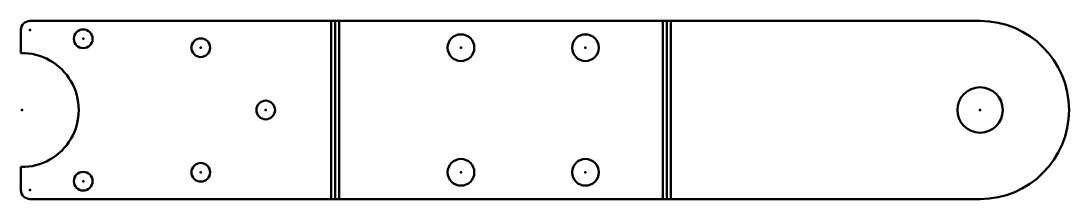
# Model space of a CAD drawing. Header units: millimetres. Extents: x -73 to 45, y -20 to 0.
import ezdxf

# ---------------------------------------------------------------- set-up
doc = ezdxf.new("R2010")
doc.units = ezdxf.units.MM
for name, color, linetype, lineweight in [('IV_ARC_CENTERS', 7, 'Continuous', 50), ('IV_BEND_DOWN', 7, 'Continuous', 50), ('IV_INTERIOR_PROFILES', 7, 'Continuous', 50), ('IV_OUTER_PROFILE', 7, 'Continuous', 50), ('IV_TANGENT', 7, 'Continuous', 50)]:
    doc.layers.add(name, color=color, linetype=linetype, lineweight=lineweight)

msp = doc.modelspace()

# ---------------------------------------------------------------- linework, layer by layer
at = {"layer": 'IV_ARC_CENTERS'}
for p in [(-72.07, -1), (-66.07, -2), (-52.85, -3), (-23.59, -3), (-9.59, -3), (-72.97, -10), (-45.55, -10), (34.79, -10), (34.79, -10), (-52.85, -17), (-23.59, -17), (-9.59, -17), (-66.07, -18), (-72.07, -19)]:
    msp.add_point(p, dxfattribs=at)
at = {"layer": 'IV_BEND_DOWN'}
for p, q in [((-37.73, 0), (-37.73, -20)), ((-0.45, -20), (-0.45, 0))]:
    msp.add_line(p, q, dxfattribs=at)
at = {"layer": 'IV_INTERIOR_PROFILES'}
for centre, radius in [((-66.07, -2), 1.05), ((-52.85, -3), 1.05), ((-23.59, -3), 1.5), ((-9.59, -3), 1.5), ((34.79, -10), 2.55), ((-45.55, -10), 1.05), ((-52.85, -17), 1.05), ((-23.59, -17), 1.5), ((-9.59, -17), 1.5), ((-66.07, -18), 1.05)]:
    msp.add_circle(centre, radius, dxfattribs=at)
at = {"layer": 'IV_OUTER_PROFILE'}
for p, q in [((-73.07, -1), (-73.07, -3.6)), ((-72.07, 0), (34.79, 0)), ((-73.07, -16.4), (-73.07, -19)), ((34.79, -20), (-72.07, -20))]:
    msp.add_line(p, q, dxfattribs=at)
for centre, radius, start, end in [((-72.07, -1), 1, 90, 180), ((34.79, -10), 10, 270, 90), ((-72.97, -10), 6.4, 269.1047, 90.8953), ((-72.07, -19), 1, 180, 270)]:
    msp.add_arc(centre, radius, start, end, dxfattribs=at)
at = {"layer": 'IV_TANGENT'}
for p, q in [((-38.18, -20), (-38.18, 0)), ((-37.28, 0), (-37.28, -20)), ((-0.9, -20), (-0.9, 0)), ((0, 0), (0, -20))]:
    msp.add_line(p, q, dxfattribs=at)

doc.saveas('drawing.dxf')
